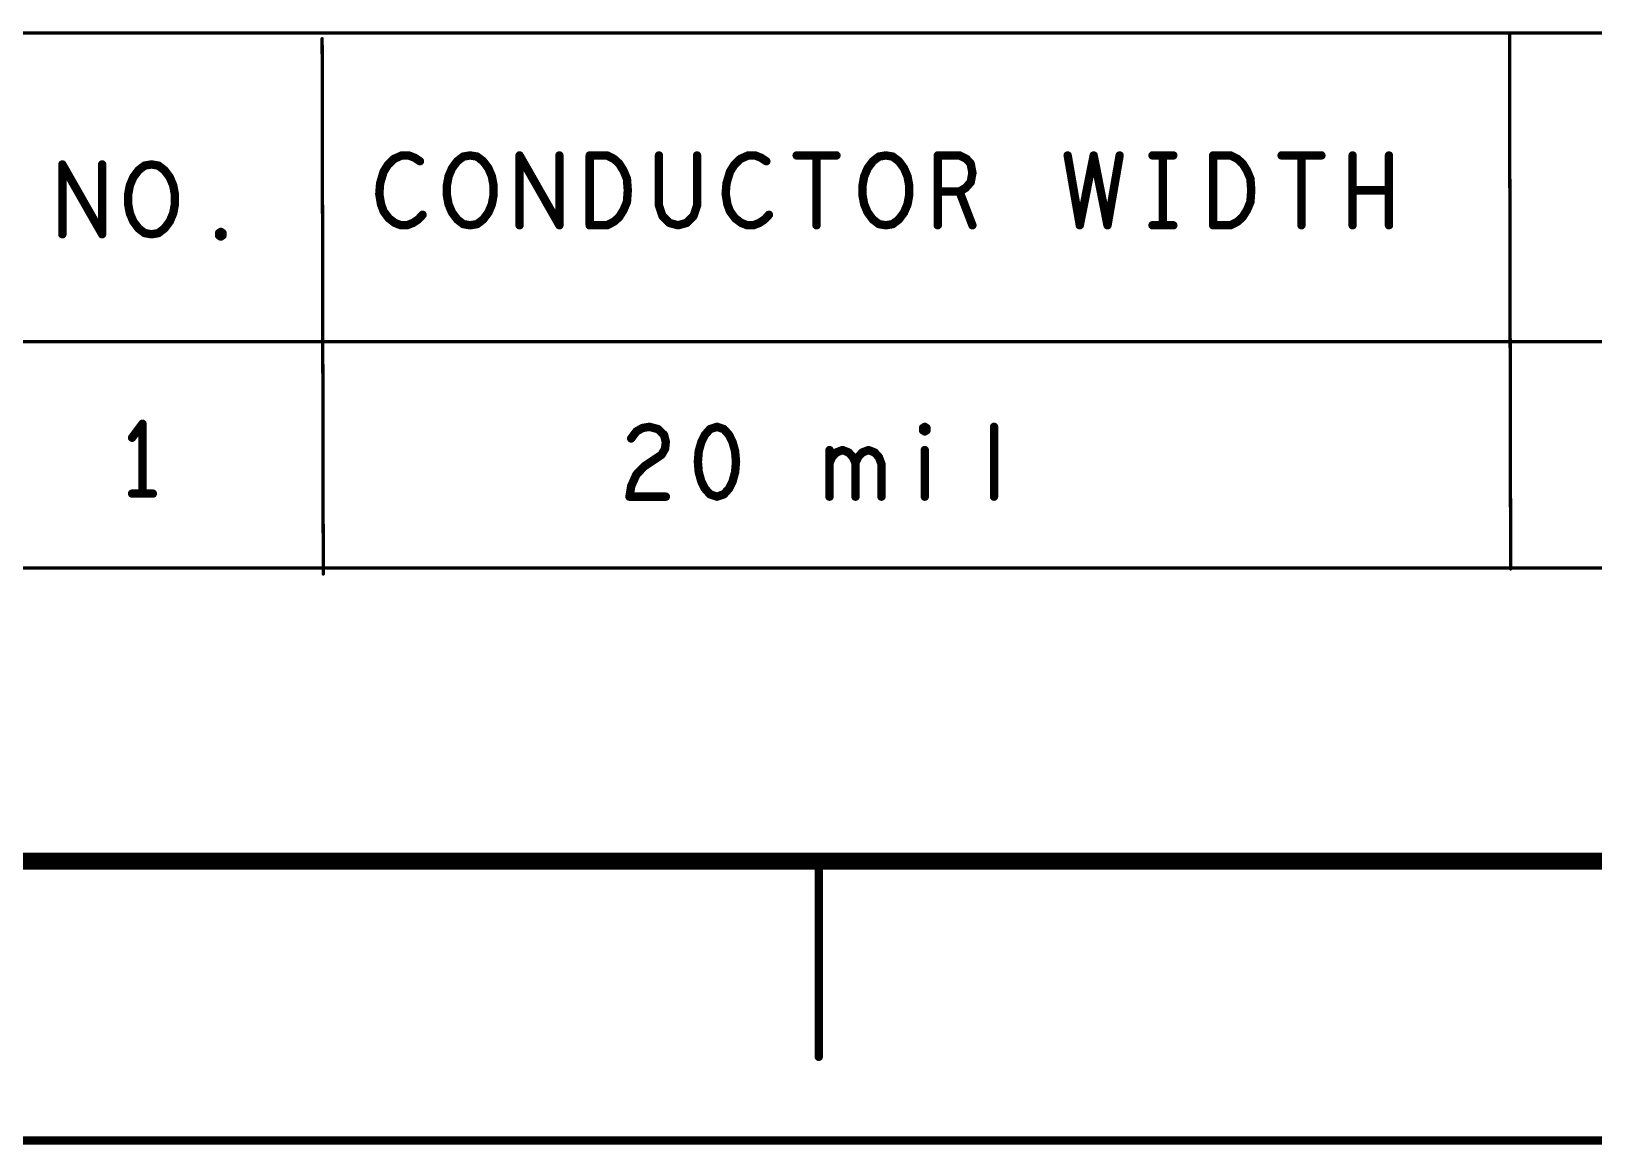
# Model space of a CAD drawing. Extents: x -14.2 to 19.9, y -5.2 to 16.9.
# Drawn here: x -11.309 to -8.513, y -5.155 to -3.162 of the extents above; entities that cross this region are included whole.
import ezdxf

# ---------------------------------------------------------------- set-up
doc = ezdxf.new("R2010")
doc.units = 0
doc.layers.get('0').update_dxf_attribs({"linetype": 'CONTINUOUS'})
doc.layers.add('FAB', color=2, linetype='CONTINUOUS')

# ---------------------------------------------------------------- blocks, each defined once
blk = doc.blocks.new('ROUND_1')
at = {"const_width": 0.003}
blk.add_lwpolyline([(-0.0015, 0, 1), (0.0015, 0, 1)], format="xyb", close=True, dxfattribs=at)
blk = doc.blocks.new('ROUND_105')
at = {"const_width": 0.0075}
blk.add_lwpolyline([(-0.00375, 0, 1), (0.00375, 0, 1)], format="xyb", close=True, dxfattribs=at)

msp = doc.modelspace()

# ---------------------------------------------------------------- linework, layer by layer
at = {"layer": 'FAB'}
for points, const_width in [([(-1.9719, -3.1646), (-12.3869, -3.1646)], 0.006), ([(-10.7888, -3.175), (-10.7868, -4.133)], 0.006), ([(-8.6634, -3.166), (-8.6614, -4.124)], 0.006), ([(-10.6602, -3.3901), (-10.671, -3.4006)], 0.015), ([(-10.6462, -3.3839), (-10.6602, -3.3901)], 0.015), ([(-10.6338, -3.3839), (-10.6462, -3.3839)], 0.015), ([(-10.623, -3.3881), (-10.6338, -3.3839)], 0.015), ([(-10.6137, -3.3943), (-10.623, -3.3881)], 0.015), ([(-10.547, -3.3943), (-10.5362, -3.386)], 0.015), ([(-10.5362, -3.386), (-10.5238, -3.3839)], 0.015), ([(-10.5238, -3.3839), (-10.5114, -3.386)], 0.015), ([(-10.5114, -3.386), (-10.5005, -3.3943)], 0.015), ([(-10.4354, -3.5089), (-10.4354, -3.3839)], 0.015), ([(-10.4354, -3.3839), (-10.3641, -3.5089)], 0.015), ([(-10.3641, -3.5089), (-10.3641, -3.3839)], 0.015), ([(-10.3099, -3.5089), (-10.3099, -3.3839)], 0.015), ([(-10.3099, -3.3839), (-10.2789, -3.3839)], 0.015), ([(-10.2789, -3.3839), (-10.2665, -3.3901)], 0.015), ([(-10.2665, -3.3901), (-10.2572, -3.3985)], 0.015), ([(-10.1859, -3.3839), (-10.1859, -3.4735)], 0.015), ([(-10.1177, -3.4735), (-10.1177, -3.3839)], 0.015), ([(-10.0402, -3.3901), (-10.051, -3.4006)], 0.015), ([(-10.0262, -3.3839), (-10.0402, -3.3901)], 0.015), ([(-10.0138, -3.3839), (-10.0262, -3.3839)], 0.015), ([(-10.003, -3.3881), (-10.0138, -3.3839)], 0.015), ([(-9.9937, -3.3943), (-10.003, -3.3881)], 0.015), ([(-9.9394, -3.3839), (-9.8681, -3.3839)], 0.015), ([(-9.9038, -3.3839), (-9.9038, -3.5089)], 0.015), ([(-9.803, -3.3943), (-9.7922, -3.386)], 0.015), ([(-9.7922, -3.386), (-9.7798, -3.3839)], 0.015), ([(-9.7798, -3.3839), (-9.7674, -3.386)], 0.015), ([(-9.7674, -3.386), (-9.7565, -3.3943)], 0.015), ([(-9.6868, -3.5089), (-9.6868, -3.3839)], 0.015), ([(-9.6868, -3.3839), (-9.648, -3.3839)], 0.015), ([(-9.648, -3.3839), (-9.6356, -3.3901)], 0.015), ([(-9.6356, -3.3901), (-9.6279, -3.3985)], 0.015), ([(-9.4543, -3.3839), (-9.4326, -3.5089)], 0.015), ([(-9.4326, -3.5089), (-9.4078, -3.3839)], 0.015), ([(-9.4078, -3.3839), (-9.383, -3.5089)], 0.015), ([(-9.383, -3.5089), (-9.3613, -3.3839)], 0.015), ([(-9.3024, -3.3839), (-9.2652, -3.3839)], 0.015), ([(-9.2838, -3.3839), (-9.2838, -3.5089)], 0.015), ([(-9.1939, -3.5089), (-9.1939, -3.3839)], 0.015), ([(-9.1939, -3.3839), (-9.1629, -3.3839)], 0.015), ([(-9.1629, -3.3839), (-9.1505, -3.3901)], 0.015), ([(-9.1505, -3.3901), (-9.1412, -3.3985)], 0.015), ([(-9.0714, -3.3839), (-9.0001, -3.3839)], 0.015), ([(-9.0358, -3.3839), (-9.0358, -3.5089)], 0.015), ([(-8.9443, -3.5089), (-8.9443, -3.3839)], 0.015), ([(-8.8792, -3.3839), (-8.8792, -3.5089)], 0.015), ([(-11.2538, -3.525), (-11.2538, -3.4)], 0.015), ([(-11.2538, -3.4), (-11.1826, -3.525)], 0.015), ([(-11.1826, -3.525), (-11.1826, -3.4)], 0.015), ([(-11.1268, -3.4229), (-11.1174, -3.4104)], 0.015), ([(-11.1174, -3.4104), (-11.1066, -3.4021)], 0.015), ([(-11.1066, -3.4021), (-11.0942, -3.4)], 0.015), ([(-11.0942, -3.4), (-11.0818, -3.4021)], 0.015), ([(-11.0818, -3.4021), (-11.071, -3.4104)], 0.015), ([(-11.071, -3.4104), (-11.0616, -3.4229)], 0.015), ([(-10.6788, -3.4131), (-10.685, -3.4339)], 0.015), ([(-10.671, -3.4006), (-10.6788, -3.4131)], 0.015), ([(-10.5625, -3.4214), (-10.5563, -3.4068)], 0.015), ([(-10.5563, -3.4068), (-10.547, -3.3943)], 0.015), ([(-10.5005, -3.3943), (-10.4912, -3.4068)], 0.015), ([(-10.4912, -3.4068), (-10.485, -3.4214)], 0.015), ([(-10.2572, -3.3985), (-10.2494, -3.411)], 0.015), ([(-10.2494, -3.411), (-10.2432, -3.4256)], 0.015), ([(-10.0588, -3.4131), (-10.065, -3.4339)], 0.015), ([(-10.051, -3.4006), (-10.0588, -3.4131)], 0.015), ([(-9.8185, -3.4214), (-9.8123, -3.4068)], 0.015), ([(-9.8123, -3.4068), (-9.803, -3.3943)], 0.015), ([(-9.7565, -3.3943), (-9.7472, -3.4068)], 0.015), ([(-9.7472, -3.4068), (-9.741, -3.4214)], 0.015), ([(-9.6279, -3.3985), (-9.6248, -3.4151)], 0.015), ([(-9.6248, -3.4151), (-9.6279, -3.4318)], 0.015), ([(-9.1412, -3.3985), (-9.1334, -3.411)], 0.015), ([(-9.1334, -3.411), (-9.1272, -3.4256)], 0.015), ([(-11.1361, -3.4541), (-11.133, -3.4375)], 0.015), ([(-11.133, -3.4375), (-11.1268, -3.4229)], 0.015), ([(-11.0616, -3.4229), (-11.0554, -3.4375)], 0.015), ([(-11.0554, -3.4375), (-11.0523, -3.4541)], 0.015), ([(-10.685, -3.4339), (-10.6865, -3.4526)], 0.015), ([(-10.5656, -3.4381), (-10.5625, -3.4214)], 0.015), ([(-10.5656, -3.4547), (-10.5656, -3.4381)], 0.015), ([(-10.485, -3.4214), (-10.4819, -3.4381)], 0.015), ([(-10.4819, -3.4381), (-10.4819, -3.4547)], 0.015), ([(-10.2432, -3.4256), (-10.2417, -3.4464)], 0.015), ([(-10.2417, -3.4464), (-10.2432, -3.4672)], 0.015), ([(-10.065, -3.4339), (-10.0665, -3.4526)], 0.015), ([(-9.8216, -3.4381), (-9.8185, -3.4214)], 0.015), ([(-9.8216, -3.4547), (-9.8216, -3.4381)], 0.015), ([(-9.741, -3.4214), (-9.7379, -3.4381)], 0.015), ([(-9.7379, -3.4381), (-9.7379, -3.4547)], 0.015), ([(-9.6372, -3.4422), (-9.648, -3.4485)], 0.015), ([(-9.6279, -3.4318), (-9.6372, -3.4422)], 0.015), ([(-9.1272, -3.4256), (-9.1257, -3.4464)], 0.015), ([(-9.1257, -3.4464), (-9.1272, -3.4672)], 0.015), ([(-8.8792, -3.4464), (-8.9443, -3.4464)], 0.015), ([(-11.1361, -3.4708), (-11.1361, -3.4541)], 0.015), ([(-11.133, -3.4875), (-11.1361, -3.4708)], 0.015), ([(-11.0523, -3.4708), (-11.0554, -3.4875)], 0.015), ([(-11.0523, -3.4541), (-11.0523, -3.4708)], 0.015), ([(-10.6865, -3.4526), (-10.6834, -3.4714)], 0.015), ([(-10.6834, -3.4714), (-10.6788, -3.4839)], 0.015), ([(-10.5625, -3.4714), (-10.5656, -3.4547)], 0.015), ([(-10.5563, -3.486), (-10.5625, -3.4714)], 0.015), ([(-10.485, -3.4714), (-10.4912, -3.486)], 0.015), ([(-10.4819, -3.4547), (-10.485, -3.4714)], 0.015), ([(-10.2432, -3.4672), (-10.2494, -3.4818)], 0.015), ([(-10.1859, -3.4735), (-10.1797, -3.4922)], 0.015), ([(-10.1239, -3.4922), (-10.1177, -3.4735)], 0.015), ([(-10.0665, -3.4526), (-10.0634, -3.4714)], 0.015), ([(-10.0634, -3.4714), (-10.0588, -3.4839)], 0.015), ([(-9.8185, -3.4714), (-9.8216, -3.4547)], 0.015), ([(-9.8123, -3.486), (-9.8185, -3.4714)], 0.015), ([(-9.741, -3.4714), (-9.7472, -3.486)], 0.015), ([(-9.7379, -3.4547), (-9.741, -3.4714)], 0.015), ([(-9.648, -3.4485), (-9.6868, -3.4485)], 0.015), ([(-9.648, -3.4485), (-9.6248, -3.5089)], 0.015), ([(-9.1272, -3.4672), (-9.1334, -3.4818)], 0.015), ([(-11.1268, -3.5021), (-11.133, -3.4875)], 0.015), ([(-11.1174, -3.5146), (-11.1268, -3.5021)], 0.015), ([(-11.0616, -3.5021), (-11.071, -3.5146)], 0.015), ([(-11.0554, -3.4875), (-11.0616, -3.5021)], 0.015), ([(-10.6788, -3.4839), (-10.6695, -3.4964)], 0.015), ([(-10.6695, -3.4964), (-10.6586, -3.5047)], 0.015), ([(-10.6261, -3.5047), (-10.6168, -3.4985)], 0.015), ([(-10.6168, -3.4985), (-10.609, -3.4901)], 0.015), ([(-10.547, -3.4985), (-10.5563, -3.486)], 0.015), ([(-10.5362, -3.5068), (-10.547, -3.4985)], 0.015), ([(-10.5005, -3.4985), (-10.5114, -3.5068)], 0.015), ([(-10.4912, -3.486), (-10.5005, -3.4985)], 0.015), ([(-10.2665, -3.5026), (-10.2789, -3.5089)], 0.015), ([(-10.2572, -3.4943), (-10.2665, -3.5026)], 0.015), ([(-10.2494, -3.4818), (-10.2572, -3.4943)], 0.015), ([(-10.1797, -3.4922), (-10.1673, -3.5047)], 0.015), ([(-10.1363, -3.5047), (-10.1239, -3.4922)], 0.015), ([(-10.0588, -3.4839), (-10.0495, -3.4964)], 0.015), ([(-10.0495, -3.4964), (-10.0386, -3.5047)], 0.015), ([(-10.0061, -3.5047), (-9.9968, -3.4985)], 0.015), ([(-9.9968, -3.4985), (-9.989, -3.4901)], 0.015), ([(-9.803, -3.4985), (-9.8123, -3.486)], 0.015), ([(-9.7922, -3.5068), (-9.803, -3.4985)], 0.015), ([(-9.7565, -3.4985), (-9.7674, -3.5068)], 0.015), ([(-9.7472, -3.486), (-9.7565, -3.4985)], 0.015), ([(-9.1505, -3.5026), (-9.1629, -3.5089)], 0.015), ([(-9.1412, -3.4943), (-9.1505, -3.5026)], 0.015), ([(-9.1334, -3.4818), (-9.1412, -3.4943)], 0.015), ([(-11.1066, -3.5229), (-11.1174, -3.5146)], 0.015), ([(-11.0942, -3.525), (-11.1066, -3.5229)], 0.015), ([(-11.0818, -3.5229), (-11.0942, -3.525)], 0.015), ([(-11.071, -3.5146), (-11.0818, -3.5229)], 0.015), ([(-10.9733, -3.5229), (-10.9702, -3.5208)], 0.015), ([(-10.9733, -3.5271), (-10.9733, -3.5229)], 0.015), ([(-10.9702, -3.5291), (-10.9733, -3.5271)], 0.015), ([(-10.9702, -3.5208), (-10.9671, -3.5229)], 0.015), ([(-10.9671, -3.5271), (-10.9702, -3.5291)], 0.015), ([(-10.9671, -3.5229), (-10.9671, -3.5271)], 0.015), ([(-10.6586, -3.5047), (-10.6478, -3.5089)], 0.015), ([(-10.6478, -3.5089), (-10.6369, -3.5089)], 0.015), ([(-10.6369, -3.5089), (-10.6261, -3.5047)], 0.015), ([(-10.5238, -3.5089), (-10.5362, -3.5068)], 0.015), ([(-10.5114, -3.5068), (-10.5238, -3.5089)], 0.015), ([(-10.2789, -3.5089), (-10.3099, -3.5089)], 0.015), ([(-10.1673, -3.5047), (-10.1518, -3.5089)], 0.015), ([(-10.1518, -3.5089), (-10.1363, -3.5047)], 0.015), ([(-10.0386, -3.5047), (-10.0278, -3.5089)], 0.015), ([(-10.0278, -3.5089), (-10.0169, -3.5089)], 0.015), ([(-10.0169, -3.5089), (-10.0061, -3.5047)], 0.015), ([(-9.7798, -3.5089), (-9.7922, -3.5068)], 0.015), ([(-9.7674, -3.5068), (-9.7798, -3.5089)], 0.015), ([(-9.3024, -3.5089), (-9.2652, -3.5089)], 0.015), ([(-9.1629, -3.5089), (-9.1939, -3.5089)], 0.015), ([(-12.3836, -3.7175), (-1.9707, -3.7175)], 0.006), ([(-11.1104, -3.8642), (-11.129, -3.8892)], 0.015), ([(-11.1104, -3.9892), (-11.1104, -3.8642)], 0.015), ([(-10.2356, -3.8905), (-10.2263, -3.878)], 0.015), ([(-10.2263, -3.878), (-10.2154, -3.8718)], 0.015), ([(-10.2154, -3.8718), (-10.203, -3.8697)], 0.015), ([(-10.203, -3.8697), (-10.1875, -3.8738)], 0.015), ([(-10.1875, -3.8738), (-10.1767, -3.8843)], 0.015), ([(-10.1767, -3.8843), (-10.1736, -3.8968)], 0.015), ([(-10.1038, -3.8843), (-10.11, -3.8968)], 0.015), ([(-10.0945, -3.8738), (-10.1038, -3.8843)], 0.015), ([(-10.0821, -3.8697), (-10.0945, -3.8738)], 0.015), ([(-10.0697, -3.8738), (-10.0821, -3.8697)], 0.015), ([(-10.0604, -3.8843), (-10.0697, -3.8738)], 0.015), ([(-10.0542, -3.8968), (-10.0604, -3.8843)], 0.015), ([(-9.7132, -3.8718), (-9.7101, -3.8697)], 0.015), ([(-9.7132, -3.8759), (-9.7132, -3.8718)], 0.015), ([(-9.7101, -3.878), (-9.7132, -3.8759)], 0.015), ([(-9.7101, -3.8697), (-9.707, -3.8718)], 0.015), ([(-9.707, -3.8759), (-9.7101, -3.878)], 0.015), ([(-9.707, -3.8718), (-9.707, -3.8759)], 0.015), ([(-9.5861, -3.9947), (-9.5861, -3.8697)], 0.015), ([(-10.1813, -3.9197), (-10.2123, -3.9405)], 0.015), ([(-10.1751, -3.9093), (-10.1813, -3.9197)], 0.015), ([(-10.1736, -3.8968), (-10.1751, -3.9093)], 0.015), ([(-10.1147, -3.9134), (-10.1162, -3.9322)], 0.015), ([(-10.11, -3.8968), (-10.1147, -3.9134)], 0.015), ([(-10.0496, -3.9134), (-10.0542, -3.8968)], 0.015), ([(-10.048, -3.9322), (-10.0496, -3.9134)], 0.015), ([(-9.8806, -3.9947), (-9.8806, -3.9113)], 0.015), ([(-9.876, -3.9238), (-9.8682, -3.9155)], 0.015), ([(-9.8682, -3.9155), (-9.8574, -3.9113)], 0.015), ([(-9.8574, -3.9113), (-9.8465, -3.9155)], 0.015), ([(-9.8465, -3.9155), (-9.8388, -3.9238)], 0.015), ([(-9.8295, -3.9238), (-9.8217, -3.9155)], 0.015), ([(-9.8217, -3.9155), (-9.8109, -3.9113)], 0.015), ([(-9.8109, -3.9113), (-9.8, -3.9155)], 0.015), ([(-9.8, -3.9155), (-9.7923, -3.9238)], 0.015), ([(-9.7101, -3.9113), (-9.7101, -3.9947)], 0.015), ([(-10.2123, -3.9405), (-10.2263, -3.9551)], 0.015), ([(-10.1162, -3.9322), (-10.1147, -3.9509)], 0.015), ([(-10.1147, -3.9509), (-10.11, -3.9676)], 0.015), ([(-10.0542, -3.9676), (-10.0496, -3.9509)], 0.015), ([(-10.0496, -3.9509), (-10.048, -3.9322)], 0.015), ([(-9.8806, -3.9343), (-9.876, -3.9238)], 0.015), ([(-9.8388, -3.9238), (-9.8341, -3.9343)], 0.015), ([(-9.8341, -3.9343), (-9.8295, -3.9238)], 0.015), ([(-9.8341, -3.9343), (-9.8341, -3.9947)], 0.015), ([(-9.7923, -3.9238), (-9.7876, -3.9363)], 0.015), ([(-9.7876, -3.9363), (-9.7876, -3.9947)], 0.015), ([(-10.2356, -3.9759), (-10.2387, -3.9947)], 0.015), ([(-10.2263, -3.9551), (-10.2356, -3.9759)], 0.015), ([(-10.11, -3.9676), (-10.1038, -3.9801)], 0.015), ([(-10.0604, -3.9801), (-10.0542, -3.9676)], 0.015), ([(-11.129, -3.9892), (-11.0918, -3.9892)], 0.015), ([(-10.2387, -3.9947), (-10.1736, -3.9947)], 0.015), ([(-10.1038, -3.9801), (-10.0945, -3.9905)], 0.015), ([(-10.0945, -3.9905), (-10.0821, -3.9947)], 0.015), ([(-10.0821, -3.9947), (-10.0697, -3.9905)], 0.015), ([(-10.0697, -3.9905), (-10.0604, -3.9801)], 0.015), ([(-12.3869, -4.1222), (-10.2799, -4.1222)], 0.006), ([(-10.2799, -4.1222), (-7.4099, -4.1222)], 0.006), ([(-13.1499, -4.6472), (18.8501, -4.6472)], 0.03), ([(-9.8999, -4.6472), (-9.8999, -4.9973)], 0.015), ([(19.8501, -5.1472), (-14.1499, -5.1472)], 0.015)]:
    msp.add_lwpolyline(points, dxfattribs=dict(at, const_width=const_width))

# ---------------------------------------------------------------- block references
for name, p in [('ROUND_1', (-10.7888, -3.175)), ('ROUND_1', (-8.6634, -3.166)), ('ROUND_105', (-10.6602, -3.3901)), ('ROUND_105', (-10.6602, -3.3901)), ('ROUND_105', (-10.6462, -3.3839)), ('ROUND_105', (-10.6462, -3.3839)), ('ROUND_105', (-10.6338, -3.3839)), ('ROUND_105', (-10.6338, -3.3839)), ('ROUND_105', (-10.623, -3.3881)), ('ROUND_105', (-10.623, -3.3881)), ('ROUND_105', (-10.5362, -3.386)), ('ROUND_105', (-10.5362, -3.386)), ('ROUND_105', (-10.5238, -3.3839)), ('ROUND_105', (-10.5238, -3.3839)), ('ROUND_105', (-10.5114, -3.386)), ('ROUND_105', (-10.5114, -3.386)), ('ROUND_105', (-10.4354, -3.3839)), ('ROUND_105', (-10.4354, -3.3839)), ('ROUND_105', (-10.3641, -3.3839)), ('ROUND_105', (-10.3099, -3.3839)), ('ROUND_105', (-10.3099, -3.3839)), ('ROUND_105', (-10.2789, -3.3839)), ('ROUND_105', (-10.2789, -3.3839)), ('ROUND_105', (-10.2665, -3.3901)), ('ROUND_105', (-10.2665, -3.3901)), ('ROUND_105', (-10.1859, -3.3839)), ('ROUND_105', (-10.1177, -3.3839)), ('ROUND_105', (-10.0402, -3.3901)), ('ROUND_105', (-10.0402, -3.3901)), ('ROUND_105', (-10.0262, -3.3839)), ('ROUND_105', (-10.0262, -3.3839)), ('ROUND_105', (-10.0138, -3.3839)), ('ROUND_105', (-10.0138, -3.3839)), ('ROUND_105', (-10.003, -3.3881)), ('ROUND_105', (-10.003, -3.3881)), ('ROUND_105', (-9.9394, -3.3839)), ('ROUND_105', (-9.9038, -3.3839)), ('ROUND_105', (-9.8681, -3.3839)), ('ROUND_105', (-9.7922, -3.386)), ('ROUND_105', (-9.7922, -3.386)), ('ROUND_105', (-9.7798, -3.3839)), ('ROUND_105', (-9.7798, -3.3839)), ('ROUND_105', (-9.7674, -3.386)), ('ROUND_105', (-9.7674, -3.386)), ('ROUND_105', (-9.6868, -3.3839)), ('ROUND_105', (-9.6868, -3.3839)), ('ROUND_105', (-9.648, -3.3839)), ('ROUND_105', (-9.648, -3.3839)), ('ROUND_105', (-9.6356, -3.3901)), ('ROUND_105', (-9.6356, -3.3901)), ('ROUND_105', (-9.4543, -3.3839)), ('ROUND_105', (-9.4078, -3.3839)), ('ROUND_105', (-9.4078, -3.3839)), ('ROUND_105', (-9.3613, -3.3839)), ('ROUND_105', (-9.3024, -3.3839)), ('ROUND_105', (-9.2838, -3.3839)), ('ROUND_105', (-9.2652, -3.3839)), ('ROUND_105', (-9.1939, -3.3839)), ('ROUND_105', (-9.1939, -3.3839)), ('ROUND_105', (-9.1629, -3.3839)), ('ROUND_105', (-9.1629, -3.3839)), ('ROUND_105', (-9.1505, -3.3901)), ('ROUND_105', (-9.1505, -3.3901)), ('ROUND_105', (-9.0714, -3.3839)), ('ROUND_105', (-9.0358, -3.3839)), ('ROUND_105', (-9.0001, -3.3839)), ('ROUND_105', (-8.9443, -3.3839)), ('ROUND_105', (-8.8792, -3.3839)), ('ROUND_105', (-11.2538, -3.4)), ('ROUND_105', (-11.2538, -3.4)), ('ROUND_105', (-11.1826, -3.4)), ('ROUND_105', (-11.1174, -3.4104)), ('ROUND_105', (-11.1174, -3.4104)), ('ROUND_105', (-11.1066, -3.4021)), ('ROUND_105', (-11.1066, -3.4021)), ('ROUND_105', (-11.0942, -3.4)), ('ROUND_105', (-11.0942, -3.4)), ('ROUND_105', (-11.0818, -3.4021)), ('ROUND_105', (-11.0818, -3.4021)), ('ROUND_105', (-11.071, -3.4104)), ('ROUND_105', (-11.071, -3.4104)), ('ROUND_105', (-10.6788, -3.4131)), ('ROUND_105', (-10.6788, -3.4131)), ('ROUND_105', (-10.671, -3.4006)), ('ROUND_105', (-10.671, -3.4006)), ('ROUND_105', (-10.6137, -3.3943)), ('ROUND_105', (-10.5563, -3.4068)), ('ROUND_105', (-10.5563, -3.4068)), ('ROUND_105', (-10.547, -3.3943)), ('ROUND_105', (-10.547, -3.3943)), ('ROUND_105', (-10.5005, -3.3943)), ('ROUND_105', (-10.5005, -3.3943)), ('ROUND_105', (-10.4912, -3.4068)), ('ROUND_105', (-10.4912, -3.4068)), ('ROUND_105', (-10.2572, -3.3985)), ('ROUND_105', (-10.2572, -3.3985)), ('ROUND_105', (-10.2494, -3.411)), ('ROUND_105', (-10.2494, -3.411)), ('ROUND_105', (-10.0588, -3.4131)), ('ROUND_105', (-10.0588, -3.4131)), ('ROUND_105', (-10.051, -3.4006)), ('ROUND_105', (-10.051, -3.4006)), ('ROUND_105', (-9.9937, -3.3943)), ('ROUND_105', (-9.8123, -3.4068)), ('ROUND_105', (-9.8123, -3.4068)), ('ROUND_105', (-9.803, -3.3943)), ('ROUND_105', (-9.803, -3.3943)), ('ROUND_105', (-9.7565, -3.3943)), ('ROUND_105', (-9.7565, -3.3943)), ('ROUND_105', (-9.7472, -3.4068)), ('ROUND_105', (-9.7472, -3.4068)), ('ROUND_105', (-9.6279, -3.3985)), ('ROUND_105', (-9.6279, -3.3985)), ('ROUND_105', (-9.6248, -3.4151)), ('ROUND_105', (-9.6248, -3.4151)), ('ROUND_105', (-9.1412, -3.3985)), ('ROUND_105', (-9.1412, -3.3985)), ('ROUND_105', (-9.1334, -3.411)), ('ROUND_105', (-9.1334, -3.411)), ('ROUND_105', (-11.133, -3.4375)), ('ROUND_105', (-11.133, -3.4375)), ('ROUND_105', (-11.1268, -3.4229)), ('ROUND_105', (-11.1268, -3.4229)), ('ROUND_105', (-11.0616, -3.4229)), ('ROUND_105', (-11.0616, -3.4229)), ('ROUND_105', (-11.0554, -3.4375)), ('ROUND_105', (-11.0554, -3.4375)), ('ROUND_105', (-10.685, -3.4339)), ('ROUND_105', (-10.685, -3.4339)), ('ROUND_105', (-10.5656, -3.4381)), ('ROUND_105', (-10.5656, -3.4381)), ('ROUND_105', (-10.5625, -3.4214)), ('ROUND_105', (-10.5625, -3.4214)), ('ROUND_105', (-10.485, -3.4214)), ('ROUND_105', (-10.485, -3.4214)), ('ROUND_105', (-10.4819, -3.4381)), ('ROUND_105', (-10.4819, -3.4381)), ('ROUND_105', (-10.2432, -3.4256)), ('ROUND_105', (-10.2432, -3.4256)), ('ROUND_105', (-10.2417, -3.4464)), ('ROUND_105', (-10.2417, -3.4464)), ('ROUND_105', (-10.065, -3.4339)), ('ROUND_105', (-10.065, -3.4339)), ('ROUND_105', (-9.8216, -3.4381)), ('ROUND_105', (-9.8216, -3.4381)), ('ROUND_105', (-9.8185, -3.4214)), ('ROUND_105', (-9.8185, -3.4214)), ('ROUND_105', (-9.741, -3.4214)), ('ROUND_105', (-9.741, -3.4214)), ('ROUND_105', (-9.7379, -3.4381)), ('ROUND_105', (-9.7379, -3.4381)), ('ROUND_105', (-9.6372, -3.4422)), ('ROUND_105', (-9.6372, -3.4422)), ('ROUND_105', (-9.6279, -3.4318)), ('ROUND_105', (-9.6279, -3.4318)), ('ROUND_105', (-9.1272, -3.4256)), ('ROUND_105', (-9.1272, -3.4256)), ('ROUND_105', (-9.1257, -3.4464)), ('ROUND_105', (-9.1257, -3.4464)), ('ROUND_105', (-8.9443, -3.4464)), ('ROUND_105', (-8.8792, -3.4464)), ('ROUND_105', (-11.1361, -3.4541)), ('ROUND_105', (-11.1361, -3.4541)), ('ROUND_105', (-11.1361, -3.4708)), ('ROUND_105', (-11.1361, -3.4708)), ('ROUND_105', (-11.0523, -3.4541)), ('ROUND_105', (-11.0523, -3.4541)), ('ROUND_105', (-11.0523, -3.4708)), ('ROUND_105', (-11.0523, -3.4708)), ('ROUND_105', (-10.6865, -3.4526)), ('ROUND_105', (-10.6865, -3.4526)), ('ROUND_105', (-10.6834, -3.4714)), ('ROUND_105', (-10.6834, -3.4714)), ('ROUND_105', (-10.5656, -3.4547)), ('ROUND_105', (-10.5656, -3.4547)), ('ROUND_105', (-10.5625, -3.4714)), ('ROUND_105', (-10.5625, -3.4714)), ('ROUND_105', (-10.485, -3.4714)), ('ROUND_105', (-10.485, -3.4714)), ('ROUND_105', (-10.4819, -3.4547)), ('ROUND_105', (-10.4819, -3.4547)), ('ROUND_105', (-10.2432, -3.4672)), ('ROUND_105', (-10.2432, -3.4672)), ('ROUND_105', (-10.1859, -3.4735)), ('ROUND_105', (-10.1859, -3.4735)), ('ROUND_105', (-10.1177, -3.4735)), ('ROUND_105', (-10.1177, -3.4735)), ('ROUND_105', (-10.0665, -3.4526)), ('ROUND_105', (-10.0665, -3.4526)), ('ROUND_105', (-10.0634, -3.4714)), ('ROUND_105', (-10.0634, -3.4714)), ('ROUND_105', (-9.8216, -3.4547)), ('ROUND_105', (-9.8216, -3.4547)), ('ROUND_105', (-9.8185, -3.4714)), ('ROUND_105', (-9.8185, -3.4714)), ('ROUND_105', (-9.741, -3.4714)), ('ROUND_105', (-9.741, -3.4714)), ('ROUND_105', (-9.7379, -3.4547)), ('ROUND_105', (-9.7379, -3.4547)), ('ROUND_105', (-9.6868, -3.4485)), ('ROUND_105', (-9.648, -3.4485)), ('ROUND_105', (-9.648, -3.4485)), ('ROUND_105', (-9.648, -3.4485)), ('ROUND_105', (-9.1272, -3.4672)), ('ROUND_105', (-9.1272, -3.4672)), ('ROUND_105', (-11.133, -3.4875)), ('ROUND_105', (-11.133, -3.4875)), ('ROUND_105', (-11.1268, -3.5021)), ('ROUND_105', (-11.1268, -3.5021)), ('ROUND_105', (-11.0616, -3.5021)), ('ROUND_105', (-11.0616, -3.5021)), ('ROUND_105', (-11.0554, -3.4875)), ('ROUND_105', (-11.0554, -3.4875)), ('ROUND_105', (-10.6788, -3.4839)), ('ROUND_105', (-10.6788, -3.4839)), ('ROUND_105', (-10.6695, -3.4964)), ('ROUND_105', (-10.6695, -3.4964)), ('ROUND_105', (-10.6168, -3.4985)), ('ROUND_105', (-10.6168, -3.4985)), ('ROUND_105', (-10.609, -3.4901)), ('ROUND_105', (-10.5563, -3.486)), ('ROUND_105', (-10.5563, -3.486)), ('ROUND_105', (-10.547, -3.4985)), ('ROUND_105', (-10.547, -3.4985)), ('ROUND_105', (-10.5005, -3.4985)), ('ROUND_105', (-10.5005, -3.4985)), ('ROUND_105', (-10.4912, -3.486)), ('ROUND_105', (-10.4912, -3.486)), ('ROUND_105', (-10.2665, -3.5026)), ('ROUND_105', (-10.2665, -3.5026)), ('ROUND_105', (-10.2572, -3.4943)), ('ROUND_105', (-10.2572, -3.4943)), ('ROUND_105', (-10.2494, -3.4818)), ('ROUND_105', (-10.2494, -3.4818)), ('ROUND_105', (-10.1797, -3.4922)), ('ROUND_105', (-10.1797, -3.4922)), ('ROUND_105', (-10.1239, -3.4922)), ('ROUND_105', (-10.1239, -3.4922)), ('ROUND_105', (-10.0588, -3.4839)), ('ROUND_105', (-10.0588, -3.4839)), ('ROUND_105', (-10.0495, -3.4964)), ('ROUND_105', (-10.0495, -3.4964)), ('ROUND_105', (-9.9968, -3.4985)), ('ROUND_105', (-9.9968, -3.4985)), ('ROUND_105', (-9.989, -3.4901)), ('ROUND_105', (-9.8123, -3.486)), ('ROUND_105', (-9.8123, -3.486)), ('ROUND_105', (-9.803, -3.4985)), ('ROUND_105', (-9.803, -3.4985)), ('ROUND_105', (-9.7565, -3.4985)), ('ROUND_105', (-9.7565, -3.4985)), ('ROUND_105', (-9.7472, -3.486)), ('ROUND_105', (-9.7472, -3.486)), ('ROUND_105', (-9.1505, -3.5026)), ('ROUND_105', (-9.1505, -3.5026)), ('ROUND_105', (-9.1412, -3.4943)), ('ROUND_105', (-9.1412, -3.4943)), ('ROUND_105', (-9.1334, -3.4818)), ('ROUND_105', (-9.1334, -3.4818)), ('ROUND_105', (-11.2538, -3.525)), ('ROUND_105', (-11.1826, -3.525)), ('ROUND_105', (-11.1826, -3.525)), ('ROUND_105', (-11.1174, -3.5146)), ('ROUND_105', (-11.1174, -3.5146)), ('ROUND_105', (-11.1066, -3.5229)), ('ROUND_105', (-11.1066, -3.5229)), ('ROUND_105', (-11.0942, -3.525)), ('ROUND_105', (-11.0942, -3.525)), ('ROUND_105', (-11.0818, -3.5229)), ('ROUND_105', (-11.0818, -3.5229)), ('ROUND_105', (-11.071, -3.5146)), ('ROUND_105', (-11.071, -3.5146)), ('ROUND_105', (-10.9733, -3.5229)), ('ROUND_105', (-10.9733, -3.5229)), ('ROUND_105', (-10.9733, -3.5271)), ('ROUND_105', (-10.9733, -3.5271)), ('ROUND_105', (-10.9702, -3.5208)), ('ROUND_105', (-10.9702, -3.5208)), ('ROUND_105', (-10.9702, -3.5291)), ('ROUND_105', (-10.9702, -3.5291)), ('ROUND_105', (-10.9671, -3.5229)), ('ROUND_105', (-10.9671, -3.5229)), ('ROUND_105', (-10.9671, -3.5271)), ('ROUND_105', (-10.9671, -3.5271)), ('ROUND_105', (-10.6586, -3.5047)), ('ROUND_105', (-10.6586, -3.5047)), ('ROUND_105', (-10.6478, -3.5089)), ('ROUND_105', (-10.6478, -3.5089)), ('ROUND_105', (-10.6369, -3.5089)), ('ROUND_105', (-10.6369, -3.5089)), ('ROUND_105', (-10.6261, -3.5047)), ('ROUND_105', (-10.6261, -3.5047)), ('ROUND_105', (-10.5362, -3.5068)), ('ROUND_105', (-10.5362, -3.5068)), ('ROUND_105', (-10.5238, -3.5089)), ('ROUND_105', (-10.5238, -3.5089)), ('ROUND_105', (-10.5114, -3.5068)), ('ROUND_105', (-10.5114, -3.5068)), ('ROUND_105', (-10.4354, -3.5089)), ('ROUND_105', (-10.3641, -3.5089)), ('ROUND_105', (-10.3641, -3.5089)), ('ROUND_105', (-10.3099, -3.5089)), ('ROUND_105', (-10.3099, -3.5089)), ('ROUND_105', (-10.2789, -3.5089)), ('ROUND_105', (-10.2789, -3.5089)), ('ROUND_105', (-10.1673, -3.5047)), ('ROUND_105', (-10.1673, -3.5047)), ('ROUND_105', (-10.1518, -3.5089)), ('ROUND_105', (-10.1518, -3.5089)), ('ROUND_105', (-10.1363, -3.5047)), ('ROUND_105', (-10.1363, -3.5047)), ('ROUND_105', (-10.0386, -3.5047)), ('ROUND_105', (-10.0386, -3.5047)), ('ROUND_105', (-10.0278, -3.5089)), ('ROUND_105', (-10.0278, -3.5089)), ('ROUND_105', (-10.0169, -3.5089)), ('ROUND_105', (-10.0169, -3.5089)), ('ROUND_105', (-10.0061, -3.5047)), ('ROUND_105', (-10.0061, -3.5047)), ('ROUND_105', (-9.9038, -3.5089)), ('ROUND_105', (-9.7922, -3.5068)), ('ROUND_105', (-9.7922, -3.5068)), ('ROUND_105', (-9.7798, -3.5089)), ('ROUND_105', (-9.7798, -3.5089)), ('ROUND_105', (-9.7674, -3.5068)), ('ROUND_105', (-9.7674, -3.5068)), ('ROUND_105', (-9.6868, -3.5089)), ('ROUND_105', (-9.6248, -3.5089)), ('ROUND_105', (-9.4326, -3.5089)), ('ROUND_105', (-9.4326, -3.5089)), ('ROUND_105', (-9.383, -3.5089)), ('ROUND_105', (-9.383, -3.5089)), ('ROUND_105', (-9.3024, -3.5089)), ('ROUND_105', (-9.2838, -3.5089)), ('ROUND_105', (-9.2652, -3.5089)), ('ROUND_105', (-9.1939, -3.5089)), ('ROUND_105', (-9.1939, -3.5089)), ('ROUND_105', (-9.1629, -3.5089)), ('ROUND_105', (-9.1629, -3.5089)), ('ROUND_105', (-9.0358, -3.5089)), ('ROUND_105', (-8.9443, -3.5089)), ('ROUND_105', (-8.8792, -3.5089)), ('ROUND_105', (-11.1104, -3.8642)), ('ROUND_105', (-11.1104, -3.8642)), ('ROUND_105', (-11.129, -3.8892)), ('ROUND_105', (-10.2356, -3.8905)), ('ROUND_105', (-10.2263, -3.878)), ('ROUND_105', (-10.2263, -3.878)), ('ROUND_105', (-10.2154, -3.8718)), ('ROUND_105', (-10.2154, -3.8718)), ('ROUND_105', (-10.203, -3.8697)), ('ROUND_105', (-10.203, -3.8697)), ('ROUND_105', (-10.1875, -3.8738)), ('ROUND_105', (-10.1875, -3.8738)), ('ROUND_105', (-10.1767, -3.8843)), ('ROUND_105', (-10.1767, -3.8843)), ('ROUND_105', (-10.1038, -3.8843)), ('ROUND_105', (-10.1038, -3.8843)), ('ROUND_105', (-10.0945, -3.8738)), ('ROUND_105', (-10.0945, -3.8738)), ('ROUND_105', (-10.0821, -3.8697)), ('ROUND_105', (-10.0821, -3.8697)), ('ROUND_105', (-10.0697, -3.8738)), ('ROUND_105', (-10.0697, -3.8738)), ('ROUND_105', (-10.0604, -3.8843)), ('ROUND_105', (-10.0604, -3.8843)), ('ROUND_105', (-9.7132, -3.8718)), ('ROUND_105', (-9.7132, -3.8718)), ('ROUND_105', (-9.7132, -3.8759)), ('ROUND_105', (-9.7132, -3.8759)), ('ROUND_105', (-9.7101, -3.8697)), ('ROUND_105', (-9.7101, -3.8697)), ('ROUND_105', (-9.7101, -3.878)), ('ROUND_105', (-9.7101, -3.878)), ('ROUND_105', (-9.707, -3.8718)), ('ROUND_105', (-9.707, -3.8718)), ('ROUND_105', (-9.707, -3.8759)), ('ROUND_105', (-9.707, -3.8759)), ('ROUND_105', (-9.5861, -3.8697)), ('ROUND_105', (-10.1813, -3.9197)), ('ROUND_105', (-10.1813, -3.9197)), ('ROUND_105', (-10.1751, -3.9093)), ('ROUND_105', (-10.1751, -3.9093)), ('ROUND_105', (-10.1736, -3.8968)), ('ROUND_105', (-10.1736, -3.8968)), ('ROUND_105', (-10.1147, -3.9134)), ('ROUND_105', (-10.1147, -3.9134)), ('ROUND_105', (-10.11, -3.8968)), ('ROUND_105', (-10.11, -3.8968)), ('ROUND_105', (-10.0542, -3.8968)), ('ROUND_105', (-10.0542, -3.8968)), ('ROUND_105', (-10.0496, -3.9134)), ('ROUND_105', (-10.0496, -3.9134)), ('ROUND_105', (-9.8806, -3.9113)), ('ROUND_105', (-9.8682, -3.9155)), ('ROUND_105', (-9.8682, -3.9155)), ('ROUND_105', (-9.8574, -3.9113)), ('ROUND_105', (-9.8574, -3.9113)), ('ROUND_105', (-9.8465, -3.9155)), ('ROUND_105', (-9.8465, -3.9155)), ('ROUND_105', (-9.8217, -3.9155)), ('ROUND_105', (-9.8217, -3.9155)), ('ROUND_105', (-9.8109, -3.9113)), ('ROUND_105', (-9.8109, -3.9113)), ('ROUND_105', (-9.8, -3.9155)), ('ROUND_105', (-9.8, -3.9155)), ('ROUND_105', (-9.7101, -3.9113)), ('ROUND_105', (-10.2123, -3.9405)), ('ROUND_105', (-10.2123, -3.9405)), ('ROUND_105', (-10.1162, -3.9322)), ('ROUND_105', (-10.1162, -3.9322)), ('ROUND_105', (-10.1147, -3.9509)), ('ROUND_105', (-10.1147, -3.9509)), ('ROUND_105', (-10.0496, -3.9509)), ('ROUND_105', (-10.0496, -3.9509)), ('ROUND_105', (-10.048, -3.9322)), ('ROUND_105', (-10.048, -3.9322)), ('ROUND_105', (-9.8806, -3.9343)), ('ROUND_105', (-9.876, -3.9238)), ('ROUND_105', (-9.876, -3.9238)), ('ROUND_105', (-9.8388, -3.9238)), ('ROUND_105', (-9.8388, -3.9238)), ('ROUND_105', (-9.8341, -3.9343)), ('ROUND_105', (-9.8341, -3.9343)), ('ROUND_105', (-9.8341, -3.9343)), ('ROUND_105', (-9.8295, -3.9238)), ('ROUND_105', (-9.8295, -3.9238)), ('ROUND_105', (-9.7923, -3.9238)), ('ROUND_105', (-9.7923, -3.9238)), ('ROUND_105', (-9.7876, -3.9363)), ('ROUND_105', (-9.7876, -3.9363)), ('ROUND_105', (-10.2356, -3.9759)), ('ROUND_105', (-10.2356, -3.9759)), ('ROUND_105', (-10.2263, -3.9551)), ('ROUND_105', (-10.2263, -3.9551)), ('ROUND_105', (-10.11, -3.9676)), ('ROUND_105', (-10.11, -3.9676)), ('ROUND_105', (-10.0542, -3.9676)), ('ROUND_105', (-10.0542, -3.9676)), ('ROUND_105', (-11.129, -3.9892)), ('ROUND_105', (-11.1104, -3.9892)), ('ROUND_105', (-11.0918, -3.9892)), ('ROUND_105', (-10.2387, -3.9947)), ('ROUND_105', (-10.2387, -3.9947)), ('ROUND_105', (-10.1736, -3.9947)), ('ROUND_105', (-10.1038, -3.9801)), ('ROUND_105', (-10.1038, -3.9801)), ('ROUND_105', (-10.0945, -3.9905)), ('ROUND_105', (-10.0945, -3.9905)), ('ROUND_105', (-10.0821, -3.9947)), ('ROUND_105', (-10.0821, -3.9947)), ('ROUND_105', (-10.0697, -3.9905)), ('ROUND_105', (-10.0697, -3.9905)), ('ROUND_105', (-10.0604, -3.9801)), ('ROUND_105', (-10.0604, -3.9801)), ('ROUND_105', (-9.8806, -3.9947)), ('ROUND_105', (-9.8341, -3.9947)), ('ROUND_105', (-9.7876, -3.9947)), ('ROUND_105', (-9.7101, -3.9947)), ('ROUND_105', (-9.5861, -3.9947)), ('ROUND_1', (-10.7868, -4.133)), ('ROUND_1', (-10.2799, -4.1222)), ('ROUND_1', (-10.2799, -4.1222)), ('ROUND_1', (-8.6614, -4.124)), ('ROUND_105', (-9.8999, -4.6472)), ('ROUND_105', (-9.8999, -4.9973))]:
    msp.add_blockref(name, p, dxfattribs=at)

doc.saveas('drawing.dxf')
